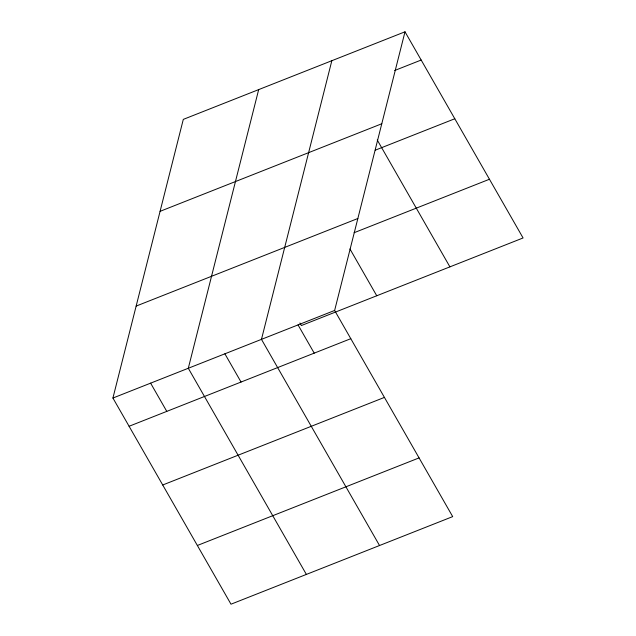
<?xml version="1.0" encoding="UTF-8"?>
<svg xmlns="http://www.w3.org/2000/svg" width="636" height="636" viewBox="0 0 636 636"><rect width="100%" height="100%" fill="white"/><g stroke="black" fill="none" stroke-linecap="round" stroke-linejoin="round"><path stroke-width="0.95" d="M405.005 31.8L334.631 310.455L452.697 516.615L230.995 604.2L112.922 398.041L183.303 119.385L405.005 31.8L523.078 237.959L301.369 325.545L299.914 322.993M258.677 89.604L188.304 368.26L306.377 574.419M331.841 60.698L261.468 339.354L379.533 545.521M394.654 70.509L421.175 60.038M160.073 211.335L381.783 123.758M375.24 150.183L454.804 118.749M136.152 306.083L357.853 218.498M354.101 232.712L489.45 179.249M112.922 398.041L334.631 310.455M129.092 426.271L350.794 338.686M162.721 484.99L384.422 397.405M197.367 545.481L419.068 457.904M377.251 139.992L449.914 266.866M349.951 248.962L376.75 295.764M298.046 324.909L314.216 353.139M224.882 353.807L241.052 382.045M150.613 383.15L166.783 411.381"/></g></svg>
